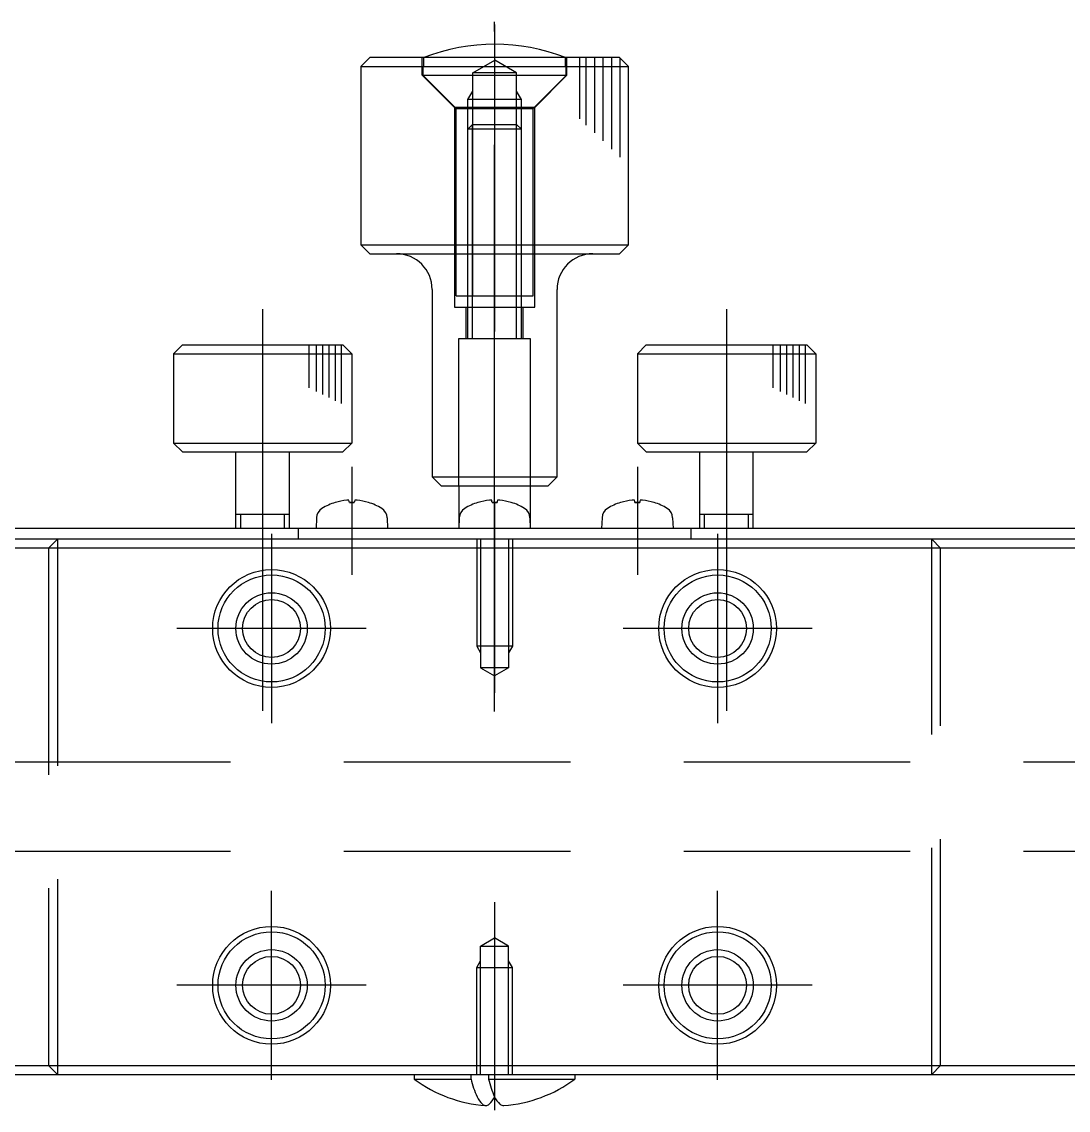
# Model space of a CAD drawing. Extents: x 1 to 398, y 0 to 247.
# Drawn here: x 198 to 256.6, y 4.3 to 65.3 of the extents above; entities that cross this region are included whole.
import ezdxf

# ---------------------------------------------------------------- set-up
doc = ezdxf.new("R2010")
doc.units = 0
doc.linetypes.add('CENTER', pattern=[50.8, 31.75, -6.35, 6.35, -6.35])
doc.linetypes.add('DASHED', pattern=[19.05, 12.7, -6.35])
doc.layers.get('0').update_dxf_attribs({"linetype": 'CONTINUOUS'})
doc.layers.add('CENTER', color=1, linetype='CENTER')

msp = doc.modelspace()

# ---------------------------------------------------------------- linework, layer by layer
at = {"color": 7, "linetype": 'CONTINUOUS'}
for p, q in [((217.465, 63.326), (216.965, 62.826)), ((231.465, 63.326), (217.465, 63.326)), ((231.965, 62.826), (231.465, 63.326)), ((216.965, 62.826), (216.965, 52.826)), ((216.965, 62.826), (231.965, 62.826)), ((231.965, 52.826), (231.965, 62.826)), ((216.965, 52.826), (217.465, 52.326)), ((216.965, 52.826), (231.965, 52.826)), ((231.465, 52.326), (231.965, 52.826)), ((217.465, 52.326), (231.465, 52.326)), ((220.965, 50.326), (220.965, 39.826)), ((227.965, 39.826), (227.965, 50.326)), ((206.965, 47.217), (206.465, 46.717)), ((206.965, 47.217), (215.965, 47.217)), ((215.965, 47.217), (216.465, 46.717)), ((232.965, 47.217), (232.465, 46.717)), ((232.965, 47.217), (241.965, 47.217)), ((241.965, 47.217), (242.465, 46.717)), ((206.465, 46.717), (206.465, 41.717)), ((206.465, 46.717), (216.465, 46.717)), ((216.465, 46.717), (216.465, 41.717)), ((232.465, 46.717), (232.465, 41.717)), ((232.465, 46.717), (242.465, 46.717)), ((242.465, 46.717), (242.465, 41.717)), ((206.465, 41.717), (216.465, 41.717)), ((206.965, 41.217), (206.465, 41.717)), ((215.965, 41.217), (216.465, 41.717)), ((232.465, 41.717), (242.465, 41.717)), ((232.965, 41.217), (232.465, 41.717)), ((241.965, 41.217), (242.465, 41.717)), ((206.965, 41.217), (215.965, 41.217)), ((209.965, 37.717), (209.965, 41.217)), ((212.965, 37.717), (212.965, 41.217)), ((232.965, 41.217), (241.965, 41.217)), ((235.965, 37.717), (235.965, 41.217)), ((238.965, 37.717), (238.965, 41.217)), ((220.965, 39.826), (221.465, 39.326)), ((220.965, 39.826), (227.965, 39.826)), ((227.465, 39.326), (227.965, 39.826)), ((221.465, 39.326), (227.465, 39.326)), ((222.465, 39.326), (222.465, 36.926)), ((226.465, 39.326), (226.465, 36.926)), ((215.548, 38.389), (215.546, 38.389)), ((215.548, 38.389), (215.546, 38.389)), ((216.603, 38.389), (216.327, 38.389)), ((216.327, 38.389), (216.603, 38.389)), ((217.382, 38.389), (217.384, 38.389)), ((217.382, 38.389), (217.384, 38.389)), ((223.548, 38.389), (223.546, 38.389)), ((223.548, 38.389), (223.546, 38.389)), ((224.603, 38.389), (224.327, 38.389)), ((224.327, 38.389), (224.603, 38.389)), ((225.382, 38.389), (225.384, 38.389)), ((225.382, 38.389), (225.384, 38.389)), ((231.548, 38.389), (231.546, 38.389)), ((231.548, 38.389), (231.546, 38.389)), ((232.603, 38.389), (232.327, 38.389)), ((232.327, 38.389), (232.603, 38.389)), ((233.382, 38.389), (233.384, 38.389)), ((233.382, 38.389), (233.384, 38.389)), ((212.965, 37.717), (209.965, 37.717)), ((210.236, 36.926), (210.236, 37.717)), ((212.695, 36.926), (212.695, 37.717)), ((214.486, 37.53), (214.465, 36.926)), ((214.486, 37.53), (214.465, 36.926)), ((218.444, 37.53), (218.465, 36.926)), ((218.444, 37.53), (218.465, 36.926)), ((222.486, 37.53), (222.465, 36.926)), ((222.486, 37.53), (222.465, 36.926)), ((226.444, 37.53), (226.465, 36.926)), ((226.444, 37.53), (226.465, 36.926)), ((230.486, 37.53), (230.465, 36.926)), ((230.486, 37.53), (230.465, 36.926)), ((234.444, 37.53), (234.465, 36.926)), ((234.444, 37.53), (234.465, 36.926)), ((238.965, 37.717), (235.965, 37.717)), ((236.236, 36.926), (236.236, 37.717)), ((238.695, 36.926), (238.695, 37.717)), ((323.965, 36.926), (124.965, 36.926)), ((323.965, 36.326), (124.965, 36.326)), ((324.465, 35.826), (124.465, 35.826)), ((124.465, 6.826), (324.465, 6.826)), ((124.965, 6.326), (323.965, 6.326)), ((219.965, 6.326), (219.965, 6.076)), ((223.145, 6.076), (223.145, 6.326)), ((224.128, 6.326), (224.128, 6.076)), ((228.965, 6.326), (228.965, 6.076)), ((219.965, 6.076), (223.145, 6.076)), ((224.128, 6.076), (228.965, 6.076))]:
    msp.add_line(p, q, dxfattribs=at)
at = {"color": 3, "linetype": 'DASHED'}
for p, q in [((220.415, 62.326), (220.415, 63.326)), ((220.501, 62.815), (220.501, 63.315)), ((223.24, 62.465), (224.47, 63.175)), ((225.699, 62.465), (224.47, 63.175)), ((228.438, 62.815), (228.438, 63.315)), ((228.515, 62.326), (228.515, 63.326)), ((222.215, 60.526), (220.415, 62.326)), ((220.415, 62.326), (228.515, 62.326)), ((220.47, 62.315), (220.47, 62.815)), ((222.32, 60.465), (220.47, 62.315)), ((228.47, 62.315), (220.47, 62.315)), ((223.24, 49.965), (223.24, 62.465)), ((225.699, 62.465), (223.24, 62.465)), ((225.699, 49.965), (225.699, 62.465)), ((226.62, 60.465), (228.47, 62.315)), ((228.515, 62.326), (226.715, 60.526)), ((228.47, 62.315), (228.47, 62.815)), ((222.97, 60.965), (223.24, 61.434)), ((225.97, 60.965), (225.699, 61.434)), ((222.215, 60.526), (222.215, 49.326)), ((226.715, 60.526), (222.215, 60.526)), ((222.32, 49.965), (222.32, 60.465)), ((222.32, 60.465), (226.62, 60.465)), ((222.97, 49.965), (222.97, 60.965)), ((225.97, 60.965), (222.97, 60.965)), ((225.97, 49.965), (225.97, 60.965)), ((226.62, 49.965), (226.62, 60.465)), ((226.715, 49.326), (226.715, 60.526)), ((222.965, 59.306), (223.236, 59.576)), ((222.965, 47.576), (222.965, 59.306)), ((225.965, 59.306), (222.965, 59.306)), ((223.236, 47.576), (223.236, 59.576)), ((223.236, 59.576), (225.695, 59.576)), ((225.695, 47.576), (225.695, 59.576)), ((225.695, 59.576), (225.965, 59.306)), ((225.965, 47.576), (225.965, 59.306)), ((222.32, 49.965), (226.62, 49.965)), ((222.215, 49.326), (226.715, 49.326)), ((222.865, 47.576), (222.865, 49.326)), ((226.065, 47.576), (226.065, 49.326)), ((222.465, 39.326), (222.465, 47.576)), ((222.465, 47.576), (226.465, 47.576)), ((222.465, 47.576), (226.465, 47.576)), ((226.465, 47.576), (226.465, 39.326)), ((213.465, 36.926), (213.465, 36.326)), ((235.465, 36.926), (235.465, 36.326)), ((199.965, 36.326), (199.465, 35.826)), ((199.965, 36.326), (199.965, 6.326)), ((223.465, 36.326), (223.465, 30.326)), ((223.682, 36.326), (223.682, 29.126)), ((225.249, 36.326), (225.249, 29.126)), ((225.465, 36.326), (225.465, 30.326)), ((249.465, 35.826), (248.965, 36.326)), ((248.965, 6.326), (248.965, 36.326)), ((199.465, 35.826), (199.465, 6.826)), ((249.465, 6.826), (249.465, 35.826)), ((223.465, 30.326), (223.682, 29.951)), ((225.465, 30.326), (223.465, 30.326)), ((225.465, 30.326), (225.249, 29.951)), ((225.249, 29.126), (223.682, 29.126)), ((223.682, 29.126), (224.465, 28.674)), ((225.249, 29.126), (224.465, 28.674)), ((323.965, 23.826), (124.965, 23.826)), ((323.965, 18.826), (124.965, 18.826)), ((223.682, 13.526), (224.465, 13.979)), ((223.682, 6.326), (223.682, 13.526)), ((223.682, 13.526), (225.249, 13.526)), ((225.249, 13.526), (224.465, 13.979)), ((225.249, 6.326), (225.249, 13.526)), ((223.465, 12.326), (223.682, 12.701)), ((223.465, 6.326), (223.465, 12.326)), ((223.465, 12.326), (225.465, 12.326)), ((225.465, 12.326), (225.249, 12.701)), ((225.465, 6.326), (225.465, 12.326)), ((199.465, 6.826), (199.965, 6.326)), ((248.965, 6.326), (249.465, 6.826))]:
    msp.add_line(p, q, dxfattribs=at)
at = {"color": 3, "linetype": 'CONTINUOUS'}
for p, q in [((229.239, 59.881), (229.239, 63.326)), ((229.606, 59.535), (229.606, 63.326)), ((230.074, 59.094), (230.074, 63.326)), ((230.541, 58.654), (230.541, 63.326)), ((231.042, 58.182), (231.042, 63.326)), ((231.51, 57.742), (231.51, 63.281)), ((214.08, 44.807), (214.08, 47.213)), ((214.482, 44.611), (214.482, 47.213)), ((214.84, 44.437), (214.84, 47.213)), ((215.198, 44.263), (215.198, 47.213)), ((215.556, 44.089), (215.556, 47.213)), ((215.892, 43.926), (215.892, 47.213)), ((240.08, 44.807), (240.08, 47.213)), ((240.482, 44.611), (240.482, 47.213)), ((240.84, 44.437), (240.84, 47.213)), ((241.198, 44.263), (241.198, 47.213)), ((241.556, 44.089), (241.556, 47.213)), ((241.892, 43.926), (241.892, 47.213)), ((209.965, 36.926), (209.965, 37.717)), ((212.965, 36.926), (212.965, 37.717)), ((235.965, 36.926), (235.965, 37.717)), ((238.965, 36.926), (238.965, 37.717))]:
    msp.add_line(p, q, dxfattribs=at)
for centre, radius in [((211.965, 31.326), 3.3), ((211.965, 31.326), 3), ((236.965, 31.326), 3.3), ((236.965, 31.326), 3), ((211.965, 31.326), 2), ((236.965, 31.326), 2), ((211.965, 11.326), 3.3), ((211.965, 11.326), 3), ((236.965, 11.326), 3.3), ((236.965, 11.326), 3), ((211.965, 11.326), 2), ((236.965, 11.326), 2)]:
    msp.add_circle(centre, radius, dxfattribs=at)
at = {"color": 7, "linetype": 'CONTINUOUS'}
for centre in [(211.965, 31.326), (236.965, 31.326), (211.965, 11.326), (236.965, 11.326)]:
    msp.add_circle(centre, 1.621, dxfattribs=at)
for centre, radius, start, end in [((224.47, 53.19), 10.875, 68.59665, 111.40335), ((218.965, 50.326), 2, 0, 90), ((229.965, 50.326), 2, 90, 180), ((216.461, 35.318), 3.204, 95.10359, 106.72026), ((216.461, 35.318), 3.204, 95.10359, 106.72026), ((216.295, 37.179), 1.336, 93.07051, 95.12333), ((216.295, 37.179), 1.336, 93.07051, 95.12333), ((216.276, 37.512), 1.002, 92.36147, 93.00611), ((216.276, 37.512), 1.002, 92.36147, 93.00611), ((216.272, 37.622), 0.892, 91.6813, 92.36401), ((216.272, 37.622), 0.892, 91.6813, 92.36401), ((216.267, 37.77), 0.744, 90.92575, 91.68499), ((216.267, 37.77), 0.744, 90.92575, 91.68499), ((216.265, 37.942), 0.572, 90.03614, 90.93161), ((216.265, 37.942), 0.572, 90.03614, 90.93161), ((216.265, 38.096), 0.417, 88.93114, 90.0344), ((216.265, 38.096), 0.417, 88.93114, 90.0344), ((216.267, 38.2), 0.314, 87.59984, 88.94114), ((216.267, 38.2), 0.314, 87.59984, 88.94114), ((216.271, 38.301), 0.212, 85.85577, 87.61818), ((216.271, 38.301), 0.212, 85.85577, 87.61818), ((216.277, 38.389), 0.125, 83.33882, 85.89498), ((216.277, 38.389), 0.125, 83.33882, 85.89498), ((216.285, 38.45), 0.0626, 79.30848, 83.40512), ((216.285, 38.45), 0.0626, 79.30848, 83.40512), ((216.291, 38.484), 0.028, 72.59563, 79.47496), ((216.291, 38.484), 0.028, 72.59563, 79.47496), ((216.297, 38.502), 0.00929, 59.01891, 73.16801), ((216.297, 38.502), 0.00929, 59.01891, 73.16801), ((216.3, 38.508), 0.00222, 24.0996, 60.43201), ((216.3, 38.508), 0.00222, 24.0996, 60.43201), ((215.213, 38.227), 1.125, 8.13061, 14.50962), ((215.213, 38.227), 1.125, 8.13061, 14.50962), ((217.717, 38.227), 1.125, 165.49038, 171.86939), ((217.717, 38.227), 1.125, 165.49038, 171.86939), ((216.63, 38.508), 0.00222, 119.56799, 155.9004), ((216.63, 38.508), 0.00222, 119.56799, 155.9004), ((216.633, 38.502), 0.00929, 106.83199, 120.98109), ((216.633, 38.502), 0.00929, 106.83199, 120.98109), ((216.639, 38.484), 0.028, 100.52504, 107.40437), ((216.639, 38.484), 0.028, 100.52504, 107.40437), ((216.645, 38.45), 0.0626, 96.59488, 100.69152), ((216.645, 38.45), 0.0626, 96.59488, 100.69152), ((216.653, 38.389), 0.125, 94.10502, 96.66118), ((216.653, 38.389), 0.125, 94.10502, 96.66118), ((216.659, 38.301), 0.212, 92.38182, 94.14423), ((216.659, 38.301), 0.212, 92.38182, 94.14423), ((216.664, 38.2), 0.314, 91.05886, 92.40016), ((216.664, 38.2), 0.314, 91.05886, 92.40016), ((216.666, 38.096), 0.417, 89.9656, 91.06886), ((216.666, 38.096), 0.417, 89.9656, 91.06886), ((216.665, 37.942), 0.572, 89.06839, 89.96386), ((216.665, 37.942), 0.572, 89.06839, 89.96386), ((216.663, 37.77), 0.744, 88.31501, 89.07425), ((216.663, 37.77), 0.744, 88.31501, 89.07425), ((216.658, 37.622), 0.892, 87.63599, 88.3187), ((216.658, 37.622), 0.892, 87.63599, 88.3187), ((216.654, 37.512), 1.002, 86.99389, 87.63853), ((216.654, 37.512), 1.002, 86.99389, 87.63853), ((216.635, 37.179), 1.336, 84.87667, 86.92949), ((216.635, 37.179), 1.336, 84.87667, 86.92949), ((216.469, 35.318), 3.204, 73.27974, 84.89641), ((216.469, 35.318), 3.204, 73.27974, 84.89641), ((224.461, 35.318), 3.204, 95.10359, 106.72026), ((224.461, 35.318), 3.204, 95.10359, 106.72026), ((224.295, 37.179), 1.336, 93.07051, 95.12333), ((224.295, 37.179), 1.336, 93.07051, 95.12333), ((224.276, 37.512), 1.002, 92.36147, 93.00611), ((224.276, 37.512), 1.002, 92.36147, 93.00611), ((224.272, 37.622), 0.892, 91.6813, 92.36401), ((224.272, 37.622), 0.892, 91.6813, 92.36401), ((224.267, 37.77), 0.744, 90.92575, 91.68499), ((224.267, 37.77), 0.744, 90.92575, 91.68499), ((224.265, 37.942), 0.572, 90.03614, 90.93161), ((224.265, 37.942), 0.572, 90.03614, 90.93161), ((224.265, 38.096), 0.417, 88.93114, 90.0344), ((224.265, 38.096), 0.417, 88.93114, 90.0344), ((224.267, 38.2), 0.314, 87.59984, 88.94114), ((224.267, 38.2), 0.314, 87.59984, 88.94114), ((224.271, 38.301), 0.212, 85.85577, 87.61818), ((224.271, 38.301), 0.212, 85.85577, 87.61818), ((224.277, 38.389), 0.125, 83.33882, 85.89498), ((224.277, 38.389), 0.125, 83.33882, 85.89498), ((224.285, 38.45), 0.0626, 79.30848, 83.40512), ((224.285, 38.45), 0.0626, 79.30848, 83.40512), ((224.291, 38.484), 0.028, 72.59563, 79.47496), ((224.291, 38.484), 0.028, 72.59563, 79.47496), ((224.297, 38.502), 0.00929, 59.01891, 73.16801), ((224.297, 38.502), 0.00929, 59.01891, 73.16801), ((224.3, 38.508), 0.00222, 24.0996, 60.43201), ((224.3, 38.508), 0.00222, 24.0996, 60.43201), ((223.213, 38.227), 1.125, 8.13061, 14.50962), ((223.213, 38.227), 1.125, 8.13061, 14.50962), ((225.717, 38.227), 1.125, 165.49038, 171.86939), ((225.717, 38.227), 1.125, 165.49038, 171.86939), ((224.63, 38.508), 0.00222, 119.56799, 155.9004), ((224.63, 38.508), 0.00222, 119.56799, 155.9004), ((224.633, 38.502), 0.00929, 106.83199, 120.98109), ((224.633, 38.502), 0.00929, 106.83199, 120.98109), ((224.639, 38.484), 0.028, 100.52504, 107.40437), ((224.639, 38.484), 0.028, 100.52504, 107.40437), ((224.645, 38.45), 0.0626, 96.59488, 100.69152), ((224.645, 38.45), 0.0626, 96.59488, 100.69152), ((224.653, 38.389), 0.125, 94.10502, 96.66118), ((224.653, 38.389), 0.125, 94.10502, 96.66118), ((224.659, 38.301), 0.212, 92.38182, 94.14423), ((224.659, 38.301), 0.212, 92.38182, 94.14423), ((224.664, 38.2), 0.314, 91.05886, 92.40016), ((224.664, 38.2), 0.314, 91.05886, 92.40016), ((224.666, 38.096), 0.417, 89.9656, 91.06886), ((224.666, 38.096), 0.417, 89.9656, 91.06886), ((224.665, 37.942), 0.572, 89.06839, 89.96386), ((224.665, 37.942), 0.572, 89.06839, 89.96386), ((224.663, 37.77), 0.744, 88.31501, 89.07425), ((224.663, 37.77), 0.744, 88.31501, 89.07425), ((224.658, 37.622), 0.892, 87.63599, 88.3187), ((224.658, 37.622), 0.892, 87.63599, 88.3187), ((224.654, 37.512), 1.002, 86.99389, 87.63853), ((224.654, 37.512), 1.002, 86.99389, 87.63853), ((224.635, 37.179), 1.336, 84.87667, 86.92949), ((224.635, 37.179), 1.336, 84.87667, 86.92949), ((224.469, 35.318), 3.204, 73.27974, 84.89641), ((224.469, 35.318), 3.204, 73.27974, 84.89641), ((232.461, 35.318), 3.204, 95.10359, 106.72026), ((232.461, 35.318), 3.204, 95.10359, 106.72026), ((232.295, 37.179), 1.336, 93.07051, 95.12333), ((232.295, 37.179), 1.336, 93.07051, 95.12333), ((232.276, 37.512), 1.002, 92.36147, 93.00611), ((232.276, 37.512), 1.002, 92.36147, 93.00611), ((232.272, 37.622), 0.892, 91.6813, 92.36401), ((232.272, 37.622), 0.892, 91.6813, 92.36401), ((232.267, 37.77), 0.744, 90.92575, 91.68499), ((232.267, 37.77), 0.744, 90.92575, 91.68499), ((232.265, 37.942), 0.572, 90.03614, 90.93161), ((232.265, 37.942), 0.572, 90.03614, 90.93161), ((232.265, 38.096), 0.417, 88.93114, 90.0344), ((232.265, 38.096), 0.417, 88.93114, 90.0344), ((232.267, 38.2), 0.314, 87.59984, 88.94114), ((232.267, 38.2), 0.314, 87.59984, 88.94114), ((232.271, 38.301), 0.212, 85.85577, 87.61818), ((232.271, 38.301), 0.212, 85.85577, 87.61818), ((232.277, 38.389), 0.125, 83.33882, 85.89498), ((232.277, 38.389), 0.125, 83.33882, 85.89498), ((232.285, 38.45), 0.0626, 79.30848, 83.40512), ((232.285, 38.45), 0.0626, 79.30848, 83.40512), ((232.291, 38.484), 0.028, 72.59563, 79.47496), ((232.291, 38.484), 0.028, 72.59563, 79.47496), ((232.297, 38.502), 0.00929, 59.01891, 73.16801), ((232.297, 38.502), 0.00929, 59.01891, 73.16801), ((232.3, 38.508), 0.00222, 24.0996, 60.43201), ((232.3, 38.508), 0.00222, 24.0996, 60.43201), ((231.213, 38.227), 1.125, 8.13061, 14.50962), ((231.213, 38.227), 1.125, 8.13061, 14.50962), ((233.717, 38.227), 1.125, 165.49038, 171.86939), ((233.717, 38.227), 1.125, 165.49038, 171.86939), ((232.63, 38.508), 0.00222, 119.56799, 155.9004), ((232.63, 38.508), 0.00222, 119.56799, 155.9004), ((232.633, 38.502), 0.00929, 106.83199, 120.98109), ((232.633, 38.502), 0.00929, 106.83199, 120.98109), ((232.639, 38.484), 0.028, 100.52504, 107.40437), ((232.639, 38.484), 0.028, 100.52504, 107.40437), ((232.645, 38.45), 0.0626, 96.59488, 100.69152), ((232.645, 38.45), 0.0626, 96.59488, 100.69152), ((232.653, 38.389), 0.125, 94.10502, 96.66118), ((232.653, 38.389), 0.125, 94.10502, 96.66118), ((232.659, 38.301), 0.212, 92.38182, 94.14423), ((232.659, 38.301), 0.212, 92.38182, 94.14423), ((232.664, 38.2), 0.314, 91.05886, 92.40016), ((232.664, 38.2), 0.314, 91.05886, 92.40016), ((232.666, 38.096), 0.417, 89.9656, 91.06886), ((232.666, 38.096), 0.417, 89.9656, 91.06886), ((232.665, 37.942), 0.572, 89.06839, 89.96386), ((232.665, 37.942), 0.572, 89.06839, 89.96386), ((232.663, 37.77), 0.744, 88.31501, 89.07425), ((232.663, 37.77), 0.744, 88.31501, 89.07425), ((232.658, 37.622), 0.892, 87.63599, 88.3187), ((232.658, 37.622), 0.892, 87.63599, 88.3187), ((232.654, 37.512), 1.002, 86.99389, 87.63853), ((232.654, 37.512), 1.002, 86.99389, 87.63853), ((232.635, 37.179), 1.336, 84.87667, 86.92949), ((232.635, 37.179), 1.336, 84.87667, 86.92949), ((232.469, 35.318), 3.204, 73.27974, 84.89641), ((232.469, 35.318), 3.204, 73.27974, 84.89641), ((215.126, 37.508), 0.64, 121.54462, 178), ((215.126, 37.508), 0.64, 121.54462, 178), ((216.465, 35.326), 3.2, 107.01118, 121.54462), ((216.465, 35.326), 3.2, 107.01118, 121.54462), ((215.546, 38.329), 0.06, 90, 107.01118), ((215.546, 38.329), 0.06, 90, 107.01118), ((217.384, 38.329), 0.06, 72.98882, 90), ((217.384, 38.329), 0.06, 72.98882, 90), ((216.465, 35.326), 3.2, 58.45538, 72.98882), ((216.465, 35.326), 3.2, 58.45538, 72.98882), ((217.804, 37.508), 0.64, 2, 58.45538), ((217.804, 37.508), 0.64, 2, 58.45538), ((223.126, 37.508), 0.64, 121.54462, 178), ((223.126, 37.508), 0.64, 121.54462, 178), ((224.465, 35.326), 3.2, 107.01118, 121.54462), ((224.465, 35.326), 3.2, 107.01118, 121.54462), ((223.546, 38.329), 0.06, 90, 107.01118), ((223.546, 38.329), 0.06, 90, 107.01118), ((225.384, 38.329), 0.06, 72.98882, 90), ((225.384, 38.329), 0.06, 72.98882, 90), ((224.465, 35.326), 3.2, 58.45538, 72.98882), ((224.465, 35.326), 3.2, 58.45538, 72.98882), ((225.804, 37.508), 0.64, 2, 58.45538), ((225.804, 37.508), 0.64, 2, 58.45538), ((231.126, 37.508), 0.64, 121.54462, 178), ((231.126, 37.508), 0.64, 121.54462, 178), ((232.465, 35.326), 3.2, 107.01118, 121.54462), ((232.465, 35.326), 3.2, 107.01118, 121.54462), ((231.546, 38.329), 0.06, 90, 107.01118), ((231.546, 38.329), 0.06, 90, 107.01118), ((233.384, 38.329), 0.06, 72.98882, 90), ((233.384, 38.329), 0.06, 72.98882, 90), ((232.465, 35.326), 3.2, 58.45538, 72.98882), ((232.465, 35.326), 3.2, 58.45538, 72.98882), ((233.804, 37.508), 0.64, 2, 58.45538), ((233.804, 37.508), 0.64, 2, 58.45538), ((224.465, 12.076), 7.5, 233.1301, 266.11005), ((228.379, 7.289), 5.372, 193.04499, 204.28964), ((229.362, 7.289), 5.372, 193.04499, 204.28964), ((224.465, 12.076), 7.5, 273.88995, 306.8699), ((224.557, 5.542), 1.171, 203.3134, 228.72839), ((223.39, 5.542), 1.171, 311.27161, 336.6866), ((225.54, 5.542), 1.171, 203.3134, 228.72839), ((223.99, 4.928), 0.335, 232.31976, 267.18218), ((223.957, 4.928), 0.335, 272.81782, 307.68024), ((224.963, 4.902), 0.309, 230.91764, 272.06549)]:
    msp.add_arc(centre, radius, start, end, dxfattribs=at)
at = {"layer": 'CENTER', "color": 1, "linetype": 'CENTER'}
for p, q in [((224.465, 26.674), (224.465, 65.326)), ((224.47, 47.965), (224.47, 65.175)), ((211.465, 49.217), (211.465, 26.717)), ((237.465, 49.217), (237.465, 26.717)), ((216.465, 40.389), (216.465, 34.326)), ((232.465, 40.389), (232.465, 34.326)), ((224.465, 38.326), (224.465, 27.717)), ((211.965, 36.626), (211.965, 26.026)), ((236.965, 36.626), (236.965, 26.026)), ((211.965, 35.326), (211.965, 27.326)), ((236.965, 35.326), (236.965, 27.326)), ((217.265, 31.326), (206.665, 31.326)), ((215.965, 31.326), (207.965, 31.326)), ((242.265, 31.326), (231.665, 31.326)), ((240.965, 31.326), (232.965, 31.326)), ((211.965, 6.026), (211.965, 16.626)), ((236.965, 6.026), (236.965, 16.626)), ((224.465, 15.979), (224.465, 4.326)), ((211.965, 7.326), (211.965, 15.326)), ((236.965, 7.326), (236.965, 15.326)), ((217.265, 11.326), (206.665, 11.326)), ((215.965, 11.326), (207.965, 11.326)), ((242.265, 11.326), (231.665, 11.326)), ((240.965, 11.326), (232.965, 11.326))]:
    msp.add_line(p, q, dxfattribs=at)

doc.saveas('drawing.dxf')
